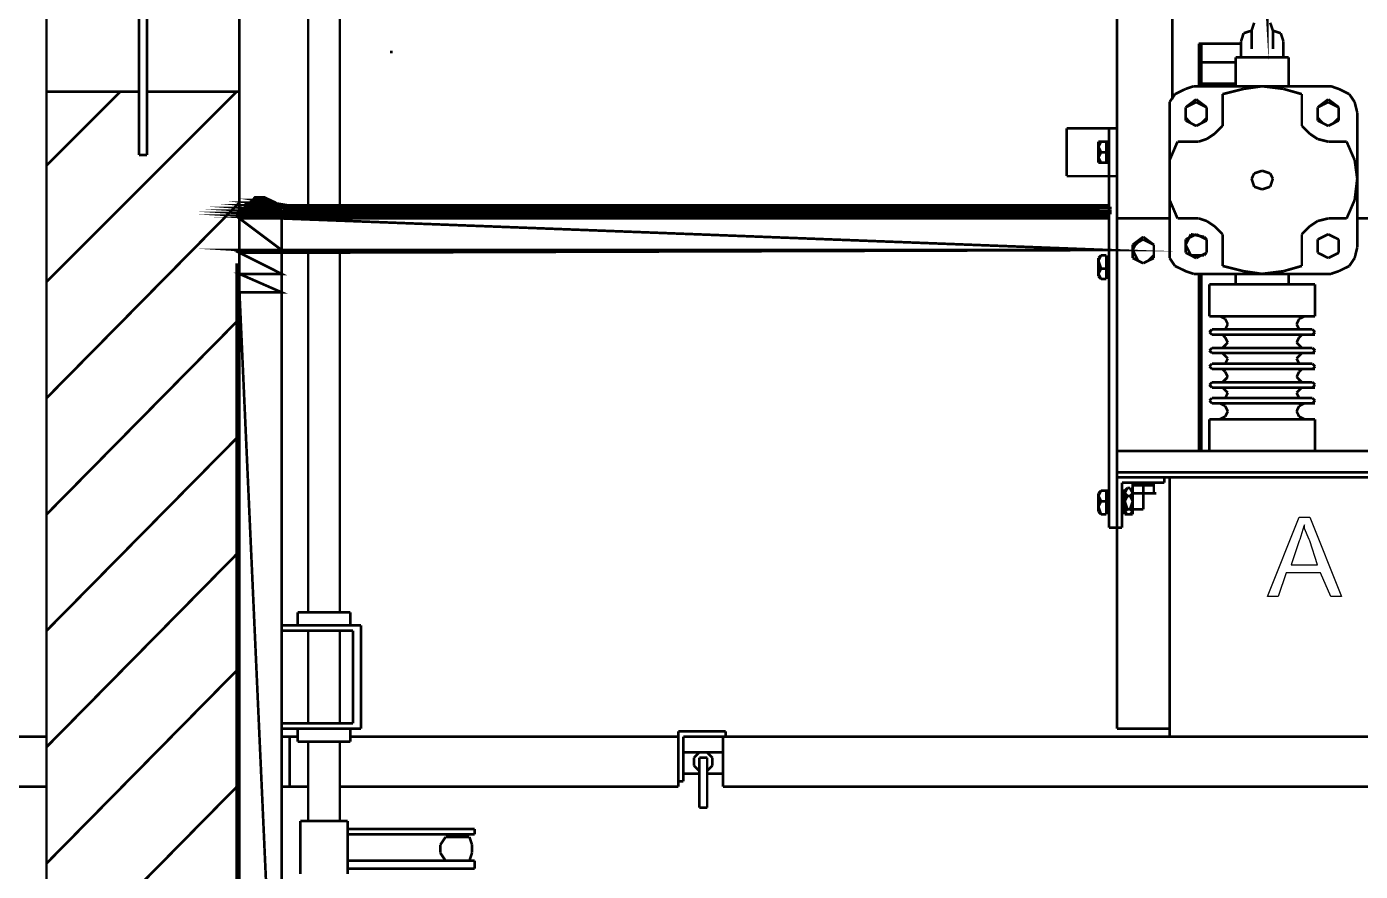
# Model space of a CAD drawing. Extents: x 0 to 210, y 0 to 297.
# Drawn here: x 93.07 to 114.47, y 189.51 to 203.06 of the extents above; entities that cross this region are included whole.
import ezdxf

# ---------------------------------------------------------------- set-up
doc = ezdxf.new("R2010")
doc.units = 0
doc.header["$MEASUREMENT"] = 0
for name, color, linetype in [('C00-00-00-BLACK', 7, 'Continuous'), ('C00-00-FF', 5, 'Continuous'), ('C00-FF-FF', 4, 'Continuous'), ('CC6-C8-CA', 254, 'Continuous'), ('CFF-00-00', 1, 'Continuous')]:
    doc.layers.add(name, color=color, linetype=linetype)

msp = doc.modelspace()

# ---------------------------------------------------------------- linework, layer by layer
at = {"layer": 'C00-00-00-BLACK', "const_width": 0.0423}
for points in [[(94.8739, 236.225), (94.8739, 201.001)], [(95.002, 236.225), (95.002, 201.001)], [(96.4861, 183.747), (96.4861, 207.402)], [(97.5886, 207.486), (97.5886, 200.194)], [(98.0969, 207.571), (98.0969, 200.194)], [(93.3898, 183.747), (93.3898, 207.359)], [(110.567, 196.252), (110.567, 204.221)], [(111.456, 201.891), (111.456, 204.221)], [(112.77, 203.12), (112.729, 202.993)], [(113.07, 202.993), (113.027, 203.12)], [(112.601, 202.952), (112.559, 202.824)], [(112.729, 202.993), (112.601, 202.952)], [(112.729, 202.993), (112.729, 202.697)], [(113.07, 202.993), (113.07, 202.697)], [(113.196, 202.952), (113.07, 202.993)], [(113.239, 202.824), (113.196, 202.952)], [(111.882, 202.782), (111.882, 202.102)], [(112.559, 202.782), (111.882, 202.782)], [(111.924, 202.782), (111.924, 202.102)], [(112.559, 202.824), (112.559, 202.567)], [(113.239, 202.824), (113.239, 202.567)], [(112.474, 202.484), (111.882, 202.484)], [(113.324, 202.567), (112.474, 202.567)], [(112.474, 202.567), (112.474, 202.102)], [(113.324, 202.567), (113.324, 202.102)], [(93.3898, 200.833), (94.5776, 202.017)], [(93.3898, 198.967), (96.4434, 202.017)], [(93.3898, 202.017), (94.8739, 202.017)], [(95.002, 202.017), (96.4861, 202.017)], [(111.671, 202.059), (111.499, 201.975)], [(111.797, 202.102), (111.671, 202.059)], [(114.001, 202.102), (111.797, 202.102)], [(112.474, 202.144), (111.924, 202.144)], [(112.601, 202.059), (112.263, 201.975)], [(112.897, 202.102), (112.601, 202.059)], [(113.239, 202.059), (112.897, 202.102)], [(113.535, 201.975), (113.239, 202.059)], [(114.128, 202.059), (114.001, 202.102)], [(114.297, 201.975), (114.128, 202.059)], [(111.499, 201.975), (111.413, 201.848)], [(111.413, 201.848), (111.413, 201.679)], [(111.839, 201.891), (111.671, 201.763)], [(111.755, 201.805), (111.671, 201.763)], [(111.839, 201.848), (111.755, 201.805)], [(112.008, 201.763), (111.839, 201.891)], [(111.924, 201.805), (111.839, 201.848)], [(112.008, 201.763), (111.924, 201.805)], [(112.263, 201.975), (112.263, 201.636)], [(113.535, 201.975), (113.535, 201.636)], [(113.958, 201.891), (113.789, 201.763)], [(113.874, 201.805), (113.789, 201.763)], [(113.958, 201.848), (113.874, 201.805)], [(114.128, 201.763), (113.958, 201.891)], [(114.044, 201.805), (113.958, 201.848)], [(114.128, 201.763), (114.044, 201.805)], [(114.383, 201.848), (114.297, 201.975)], [(114.424, 201.679), (114.383, 201.848)], [(111.413, 199.517), (111.413, 201.679)], [(111.671, 201.763), (111.671, 201.552)], [(111.671, 201.763), (111.671, 201.679)], [(111.671, 201.679), (111.671, 201.595)], [(111.671, 201.595), (111.755, 201.509)], [(111.924, 201.509), (112.008, 201.595)], [(112.008, 201.552), (112.008, 201.763)], [(112.008, 201.679), (112.008, 201.763)], [(112.008, 201.595), (112.008, 201.679)], [(112.263, 201.466), (112.263, 201.636)], [(113.535, 201.636), (113.535, 201.466)], [(113.789, 201.763), (113.789, 201.679)], [(113.789, 201.763), (113.789, 201.552)], [(113.789, 201.679), (113.789, 201.595)], [(113.789, 201.595), (113.874, 201.509)], [(114.044, 201.509), (114.128, 201.595)], [(114.128, 201.679), (114.128, 201.763)], [(114.128, 201.552), (114.128, 201.763)], [(114.128, 201.595), (114.128, 201.679)], [(114.424, 199.517), (114.424, 201.679)], [(110.567, 201.425), (109.759, 201.425)], [(109.759, 201.425), (109.759, 200.66)], [(110.44, 195.024), (110.44, 201.425)], [(111.671, 201.552), (111.839, 201.466)], [(111.755, 201.509), (111.839, 201.466)], [(111.839, 201.466), (112.008, 201.552)], [(111.839, 201.466), (111.924, 201.509)], [(112.135, 201.34), (112.263, 201.466)], [(113.535, 201.466), (113.662, 201.34)], [(113.789, 201.552), (113.958, 201.466)], [(113.874, 201.509), (113.958, 201.466)], [(113.958, 201.466), (114.128, 201.552)], [(113.958, 201.466), (114.044, 201.509)], [(110.271, 200.874), (110.271, 201.213)], [(110.313, 201.213), (110.271, 201.213)], [(110.313, 201.213), (110.271, 201.129)], [(110.398, 201.213), (110.313, 201.213)], [(110.398, 200.874), (110.398, 201.213)], [(110.398, 201.213), (110.44, 201.213)], [(111.54, 201.213), (111.413, 200.916)], [(111.882, 201.213), (111.54, 201.213)], [(111.882, 201.213), (112.008, 201.255)], [(112.008, 201.255), (112.135, 201.34)], [(113.662, 201.34), (113.789, 201.255)], [(113.789, 201.255), (113.958, 201.213)], [(114.254, 201.213), (113.958, 201.213)], [(114.383, 200.916), (114.254, 201.213)], [(94.8739, 201.001), (95.002, 201.001)], [(110.271, 201.129), (110.313, 201.043)], [(110.313, 201.043), (110.271, 200.959)], [(110.271, 200.959), (110.313, 200.874)], [(110.313, 201.043), (110.398, 201.043)], [(110.313, 200.874), (110.271, 200.874)], [(110.398, 200.874), (110.313, 200.874)], [(110.398, 200.874), (110.44, 200.874)], [(111.413, 200.916), (111.413, 200.618)], [(112.897, 200.747), (112.77, 200.704)], [(113.027, 200.704), (112.897, 200.747)], [(114.424, 200.618), (114.383, 200.916)], [(110.567, 200.66), (109.759, 200.66)], [(111.413, 200.618), (111.413, 200.279)], [(112.77, 200.704), (112.729, 200.618)], [(112.729, 200.618), (112.77, 200.491)], [(113.07, 200.618), (113.027, 200.704)], [(113.027, 200.491), (113.07, 200.618)], [(114.383, 200.279), (114.424, 200.618)], [(97.2083, 200.025), (97.1959, 200.068), (97.0622, 200.237), (96.883, 200.321), (96.8237, 200.321), (96.7384, 200.321), (96.4957, 200.068), (96.4861, 200.025)], [(112.77, 200.491), (112.897, 200.448)], [(112.897, 200.448), (113.027, 200.491)], [(93.3898, 197.101), (96.4861, 200.237)], [(97.0788, 200.194), (110.44, 200.194), (110.44, 199.475), (97.1628, 199.432)], [(111.413, 200.279), (111.54, 199.982)], [(114.254, 199.982), (114.383, 200.279)], [(97.1628, 199.093), (97.1628, 199.982)], [(111.413, 199.982), (110.567, 199.982)], [(111.882, 199.982), (111.54, 199.982)], [(112.008, 199.941), (111.882, 199.982)], [(112.135, 199.856), (112.008, 199.941)], [(113.789, 199.941), (113.662, 199.856)], [(113.958, 199.982), (113.789, 199.941)], [(114.254, 199.982), (113.958, 199.982)], [(115.739, 199.982), (114.424, 199.982)], [(110.99, 199.686), (110.821, 199.559)], [(111.16, 199.559), (110.99, 199.686)], [(111.755, 199.729), (111.671, 199.559)], [(111.839, 199.729), (111.671, 199.645)], [(111.967, 199.686), (111.755, 199.729)], [(112.008, 199.645), (111.839, 199.729)], [(112.008, 199.645), (111.967, 199.686)], [(112.263, 199.729), (112.135, 199.856)], [(112.263, 199.559), (112.263, 199.729)], [(113.662, 199.856), (113.535, 199.729)], [(113.535, 199.729), (113.535, 199.559)], [(113.958, 199.729), (113.789, 199.645)], [(113.874, 199.686), (113.789, 199.645)], [(113.958, 199.729), (113.874, 199.686)], [(114.128, 199.645), (113.958, 199.729)], [(114.044, 199.686), (113.958, 199.729)], [(114.128, 199.645), (114.044, 199.686)], [(110.863, 199.559), (110.821, 199.475)], [(110.821, 199.559), (110.821, 199.347)], [(110.821, 199.475), (110.863, 199.39)], [(110.906, 199.602), (110.863, 199.559)], [(110.99, 199.645), (110.906, 199.602)], [(111.075, 199.602), (110.99, 199.645)], [(111.16, 199.559), (111.075, 199.602)], [(111.16, 199.475), (111.16, 199.559)], [(111.16, 199.347), (111.16, 199.559)], [(111.16, 199.39), (111.16, 199.475)], [(111.413, 199.517), (111.413, 199.347)], [(111.671, 199.645), (111.671, 199.432)], [(111.671, 199.559), (111.755, 199.39)], [(112.008, 199.517), (112.008, 199.645)], [(112.008, 199.432), (112.008, 199.645)], [(112.008, 199.432), (112.008, 199.517)], [(112.263, 199.559), (112.263, 199.22)], [(113.535, 199.559), (113.535, 199.22)], [(113.789, 199.645), (113.789, 199.432)], [(113.789, 199.645), (113.789, 199.517)], [(113.789, 199.517), (113.789, 199.432)], [(114.128, 199.432), (114.128, 199.645)], [(114.128, 199.517), (114.128, 199.645)], [(114.128, 199.432), (114.128, 199.517)], [(114.383, 199.347), (114.424, 199.517)], [(96.4434, 159.417), (96.4434, 199.263)], [(97.5886, 199.432), (97.5886, 193.667)], [(98.0969, 199.432), (98.0969, 193.667)], [(110.271, 199.347), (110.313, 199.39)], [(110.313, 199.39), (110.271, 199.306)], [(110.271, 199.051), (110.271, 199.347)], [(110.271, 199.306), (110.313, 199.179)], [(110.313, 199.39), (110.398, 199.39)], [(110.398, 199.009), (110.398, 199.39)], [(110.398, 199.347), (110.44, 199.347)], [(110.821, 199.347), (110.99, 199.263)], [(110.863, 199.39), (110.906, 199.306)], [(110.906, 199.306), (110.99, 199.263)], [(110.99, 199.263), (111.16, 199.347)], [(110.99, 199.263), (111.075, 199.306)], [(111.075, 199.306), (111.16, 199.39)], [(111.413, 199.347), (111.499, 199.22)], [(111.671, 199.432), (111.839, 199.347)], [(111.755, 199.39), (111.967, 199.39)], [(111.839, 199.347), (112.008, 199.432)], [(111.967, 199.39), (112.008, 199.432)], [(113.789, 199.432), (113.958, 199.347)], [(113.789, 199.432), (113.874, 199.39)], [(113.874, 199.39), (113.958, 199.347)], [(113.958, 199.347), (114.128, 199.432)], [(113.958, 199.347), (114.044, 199.39)], [(114.044, 199.39), (114.128, 199.432)], [(114.297, 199.22), (114.383, 199.347)], [(97.1628, 199.093), (97.1628, 159.417)], [(110.313, 199.179), (110.271, 199.093)], [(110.271, 199.093), (110.313, 199.009)], [(110.271, 199.051), (110.313, 199.009)], [(110.313, 199.179), (110.398, 199.179)], [(110.398, 199.051), (110.44, 199.051)], [(111.499, 199.22), (111.671, 199.136)], [(111.671, 199.136), (111.797, 199.093)], [(114.001, 199.093), (111.797, 199.093)], [(111.882, 199.093), (111.882, 196.252)], [(111.924, 199.093), (111.924, 196.252)], [(112.263, 199.22), (112.601, 199.136)], [(112.474, 199.093), (112.474, 198.924)], [(112.601, 199.136), (112.897, 199.093)], [(112.897, 199.093), (113.239, 199.136)], [(113.239, 199.136), (113.535, 199.22)], [(113.324, 199.093), (113.324, 198.924)], [(114.001, 199.093), (114.128, 199.136)], [(114.128, 199.136), (114.297, 199.22)], [(110.313, 199.009), (110.398, 199.009)], [(113.748, 198.924), (112.051, 198.924)], [(112.051, 198.924), (112.051, 198.414)], [(113.748, 198.924), (113.748, 198.414)], [(113.748, 198.414), (112.051, 198.414)], [(112.305, 198.372), (112.22, 198.414)], [(113.578, 198.414), (113.492, 198.372)], [(93.3898, 195.236), (96.4861, 198.372)], [(112.094, 198.202), (112.051, 198.159)], [(113.705, 198.202), (112.094, 198.202)], [(112.22, 198.202), (112.305, 198.202)], [(112.347, 198.287), (112.305, 198.372)], [(112.305, 198.202), (112.347, 198.287)], [(113.492, 198.372), (113.451, 198.287)], [(113.451, 198.287), (113.492, 198.202)], [(113.492, 198.202), (113.578, 198.202)], [(113.748, 198.159), (113.705, 198.202)], [(112.051, 198.159), (112.094, 198.118)], [(113.705, 198.118), (112.094, 198.118)], [(112.094, 198.118), (112.135, 198.118)], [(112.305, 198.075), (112.263, 198.118)], [(112.347, 197.991), (112.305, 198.075)], [(112.305, 197.948), (112.347, 197.991)], [(113.492, 198.075), (113.451, 197.991)], [(113.451, 197.991), (113.492, 197.948)], [(113.535, 198.118), (113.492, 198.075)], [(113.705, 198.118), (113.748, 198.159)], [(113.705, 198.118), (113.748, 198.118)], [(112.094, 197.906), (112.051, 197.863)], [(112.051, 197.863), (112.094, 197.822)], [(113.705, 197.906), (112.094, 197.906)], [(113.705, 197.822), (112.094, 197.822)], [(112.094, 197.822), (112.135, 197.822)], [(112.263, 197.906), (112.305, 197.948)], [(112.305, 197.779), (112.263, 197.822)], [(112.347, 197.736), (112.305, 197.779)], [(112.305, 197.652), (112.347, 197.736)], [(113.492, 197.779), (113.451, 197.736)], [(113.451, 197.736), (113.492, 197.652)], [(113.492, 197.948), (113.535, 197.906)], [(113.535, 197.822), (113.492, 197.779)], [(113.748, 197.863), (113.705, 197.906)], [(113.705, 197.822), (113.748, 197.863)], [(113.705, 197.822), (113.748, 197.822)], [(112.094, 197.652), (112.051, 197.609)], [(112.051, 197.609), (112.094, 197.566)], [(113.705, 197.652), (112.094, 197.652)], [(113.705, 197.566), (112.094, 197.566)], [(112.094, 197.566), (112.135, 197.566)], [(112.263, 197.652), (112.305, 197.652)], [(112.305, 197.525), (112.263, 197.566)], [(112.347, 197.44), (112.305, 197.525)], [(113.492, 197.525), (113.451, 197.44)], [(113.492, 197.652), (113.535, 197.652)], [(113.535, 197.566), (113.492, 197.525)], [(113.748, 197.609), (113.705, 197.652)], [(113.705, 197.566), (113.748, 197.609)], [(113.705, 197.566), (113.748, 197.566)], [(112.094, 197.356), (112.051, 197.313)], [(112.051, 197.313), (112.094, 197.27)], [(113.705, 197.356), (112.094, 197.356)], [(112.263, 197.356), (112.305, 197.397)], [(112.305, 197.397), (112.347, 197.44)], [(113.451, 197.44), (113.492, 197.397)], [(113.492, 197.397), (113.535, 197.356)], [(113.748, 197.313), (113.705, 197.356)], [(113.705, 197.27), (113.748, 197.313)], [(112.094, 197.101), (112.051, 197.06)], [(113.705, 197.27), (112.094, 197.27)], [(112.094, 197.27), (112.135, 197.27)], [(113.705, 197.101), (112.094, 197.101)], [(112.305, 197.229), (112.263, 197.27)], [(112.263, 197.101), (112.305, 197.101)], [(112.347, 197.186), (112.305, 197.229)], [(112.305, 197.101), (112.347, 197.186)], [(113.492, 197.229), (113.451, 197.186)], [(113.451, 197.186), (113.492, 197.101)], [(113.535, 197.27), (113.492, 197.229)], [(113.492, 197.101), (113.535, 197.101)], [(113.705, 197.27), (113.748, 197.27)], [(113.748, 197.06), (113.705, 197.101)], [(112.051, 197.06), (112.094, 197.017)], [(113.705, 197.017), (112.094, 197.017)], [(112.094, 197.017), (112.135, 197.017)], [(112.305, 196.974), (112.22, 197.017)], [(112.347, 196.89), (112.305, 196.974)], [(112.305, 196.804), (112.347, 196.89)], [(113.492, 196.974), (113.451, 196.89)], [(113.451, 196.89), (113.492, 196.804)], [(113.578, 197.017), (113.492, 196.974)], [(113.705, 197.017), (113.748, 197.06)], [(113.705, 197.017), (113.748, 197.017)], [(113.748, 196.763), (112.051, 196.763)], [(112.051, 196.763), (112.051, 196.252)], [(112.22, 196.763), (112.305, 196.804)], [(113.492, 196.804), (113.578, 196.763)], [(113.748, 196.763), (113.748, 196.252)], [(93.3898, 193.371), (96.4861, 196.505)], [(123.968, 196.252), (110.567, 196.252)], [(110.567, 196.252), (110.567, 191.802)], [(123.968, 195.913), (110.567, 195.913)], [(123.968, 195.829), (110.567, 195.829)], [(111.329, 195.829), (111.329, 195.743)], [(111.413, 195.829), (111.413, 191.674)], [(110.313, 195.617), (110.271, 195.575)], [(110.313, 195.617), (110.271, 195.533)], [(110.398, 195.617), (110.313, 195.617)], [(110.398, 195.617), (110.398, 195.236)], [(110.398, 195.617), (110.44, 195.617)], [(110.651, 195.024), (110.651, 195.743)], [(111.329, 195.743), (110.651, 195.743)], [(110.694, 195.617), (110.651, 195.617)], [(110.736, 195.659), (110.694, 195.617)], [(110.736, 195.659), (110.694, 195.575)], [(110.694, 195.236), (110.694, 195.617)], [(110.778, 195.659), (110.736, 195.659)], [(110.821, 195.575), (110.778, 195.659)], [(110.778, 195.659), (110.821, 195.617)], [(110.821, 195.702), (110.821, 195.743)], [(111.16, 195.702), (110.821, 195.702)], [(110.821, 195.702), (110.821, 195.575)], [(110.821, 195.236), (110.821, 195.617)], [(110.99, 195.575), (110.99, 195.702)], [(111.16, 195.702), (111.16, 195.743)], [(111.16, 195.702), (111.16, 195.575)], [(110.271, 195.279), (110.271, 195.575)], [(110.271, 195.533), (110.313, 195.447)], [(110.313, 195.447), (110.271, 195.363)], [(110.313, 195.447), (110.398, 195.447)], [(110.694, 195.575), (110.736, 195.533)], [(110.736, 195.533), (110.694, 195.447)], [(110.694, 195.447), (110.736, 195.32)], [(110.736, 195.533), (110.778, 195.533)], [(110.778, 195.533), (110.821, 195.575)], [(110.821, 195.447), (110.778, 195.533)], [(110.778, 195.32), (110.821, 195.447)], [(111.16, 195.575), (110.821, 195.575)], [(110.821, 195.575), (110.863, 195.575)], [(110.821, 195.575), (110.906, 195.575)], [(110.821, 195.575), (110.99, 195.575)], [(110.906, 195.575), (110.99, 195.575)], [(110.99, 195.575), (111.075, 195.575)], [(110.99, 195.575), (110.99, 195.32)], [(111.075, 195.575), (111.16, 195.575)], [(111.16, 195.575), (111.202, 195.575)], [(110.271, 195.363), (110.313, 195.236)], [(110.313, 195.236), (110.271, 195.279)], [(110.398, 195.236), (110.313, 195.236)], [(110.398, 195.279), (110.44, 195.279)], [(110.694, 195.279), (110.651, 195.279)], [(110.736, 195.32), (110.694, 195.279)], [(110.694, 195.279), (110.736, 195.236)], [(110.736, 195.236), (110.694, 195.236)], [(110.778, 195.32), (110.736, 195.32)], [(110.778, 195.236), (110.736, 195.236)], [(110.821, 195.279), (110.778, 195.32)], [(110.778, 195.236), (110.821, 195.279)], [(110.821, 195.236), (110.778, 195.236)], [(110.99, 195.32), (110.821, 195.32)], [(110.651, 195.024), (110.44, 195.024)], [(93.3898, 191.506), (96.4861, 194.644)], [(97.1628, 193.456), (98.4359, 193.456)], [(97.4189, 193.456), (97.4189, 193.667)], [(98.2666, 193.667), (97.4189, 193.667)], [(98.2666, 193.456), (98.2666, 193.667)], [(98.4359, 191.802), (98.4359, 193.456)], [(97.1628, 193.371), (98.3093, 193.371)], [(97.5886, 193.371), (97.5886, 191.886)], [(98.0969, 193.371), (98.0969, 191.886)], [(98.3093, 191.886), (98.3093, 193.371)], [(93.3898, 189.64), (96.4861, 192.778)], [(97.1628, 191.886), (98.3093, 191.886)], [(97.1628, 191.802), (98.4359, 191.802)], [(97.4189, 191.59), (97.4189, 191.802)], [(98.2666, 191.59), (98.2666, 191.802)], [(103.527, 191.759), (103.527, 190.871)], [(103.527, 191.759), (104.289, 191.759)], [(104.289, 191.759), (104.289, 191.674)], [(110.567, 191.802), (111.413, 191.802)], [(58.1021, 191.674), (93.3898, 191.674)], [(97.1628, 191.674), (97.4189, 191.674)], [(98.2666, 191.59), (97.4189, 191.59)], [(97.5886, 191.59), (97.5886, 190.318)], [(98.0969, 191.59), (98.0969, 190.318)], [(98.2666, 191.674), (103.527, 191.674)], [(103.61, 191.674), (136.988, 191.674)], [(103.61, 190.955), (103.61, 191.674)], [(104.246, 191.674), (104.246, 190.871)], [(103.61, 191.42), (104.246, 191.42)], [(103.866, 191.42), (103.78, 191.336)], [(103.78, 191.336), (103.78, 191.21)], [(103.992, 191.42), (103.866, 191.42)], [(103.907, 191.336), (103.866, 191.336)], [(103.866, 191.336), (103.866, 191.251)], [(103.992, 191.336), (103.907, 191.336)], [(104.076, 191.336), (103.992, 191.42)], [(103.992, 191.251), (103.992, 191.336)], [(104.076, 191.21), (104.076, 191.336)], [(103.78, 191.21), (103.866, 191.124)], [(103.866, 191.251), (103.866, 190.532)], [(103.992, 191.251), (103.992, 190.532)], [(103.992, 191.124), (104.076, 191.21)], [(93.3898, 187.774), (96.4861, 190.913)], [(103.527, 190.955), (103.61, 190.955)], [(103.61, 191.081), (103.866, 191.081)], [(103.992, 191.081), (104.246, 191.081)], [(58.1021, 190.871), (93.3898, 190.871)], [(97.1628, 190.871), (97.5886, 190.871)], [(98.0969, 190.871), (103.527, 190.871)], [(104.246, 190.871), (136.988, 190.871)], [(103.992, 190.532), (103.866, 190.532)], [(97.4619, 190.318), (97.4619, 189.471)], [(97.4619, 190.318), (98.2239, 190.318)], [(98.2239, 190.318), (98.2239, 189.471)], [(98.2239, 190.19), (100.261, 190.19)], [(98.2239, 190.106), (100.261, 190.106)], [(99.7934, 190.063), (99.7081, 189.936)], [(99.7934, 190.063), (100.177, 190.063)], [(100.219, 189.936), (100.177, 190.063)], [(100.261, 190.19), (100.261, 190.106)], [(99.7081, 189.936), (99.7081, 189.81)], [(100.219, 189.81), (100.219, 189.936)], [(98.2239, 189.683), (100.261, 189.683)], [(99.7081, 189.81), (99.7934, 189.683)], [(99.7934, 189.683), (100.177, 189.683)], [(100.177, 189.683), (100.219, 189.81)], [(100.261, 189.683), (100.261, 189.556)], [(98.2239, 189.556), (100.261, 189.556)]]:
    msp.add_lwpolyline(points, dxfattribs=at)
msp.add_lwpolyline([(97.1628, 199.093), (97.1628, 198.797), (96.4434, 198.797), (96.4434, 199.093), (97.1628, 199.093)], close=True, dxfattribs=at)
at = {"layer": 'C00-00-00-BLACK'}
for points in [[(112.983, 193.922), (113.492, 195.194), (113.662, 195.194), (114.171, 193.922), (114.001, 193.922), (113.832, 194.302), (113.282, 194.302), (113.155, 193.922), (112.983, 193.922)], [(113.366, 194.429), (113.789, 194.429), (113.662, 194.813), (113.651, 194.835), (113.578, 195.009), (113.578, 195.067), (113.567, 195.046), (113.502, 194.835), (113.492, 194.813), (113.366, 194.429)]]:
    msp.add_lwpolyline(points, close=True, dxfattribs=at)
at = {"layer": 'C00-00-FF', "const_width": 0.0423}
msp.add_lwpolyline([(98.9044, 202.653), (98.946, 202.653)], dxfattribs=at)
at = {"layer": 'C00-FF-FF', "const_width": 0.0423}
msp.add_lwpolyline([(97.2922, 190.871), (97.2922, 191.674)], dxfattribs=at)
at = {"layer": 'CC6-C8-CA', "const_width": 0.0423}
for points in [[(97.1201, 200.109), (96.5274, 200.109), (97.1628, 200.068), (97.1201, 200.109)], [(97.1201, 200.152), (96.5274, 200.152), (97.1201, 200.109), (97.1201, 200.152)], [(97.0361, 200.194), (96.6128, 200.194), (97.0788, 200.152), (97.0361, 200.194)], [(96.9931, 200.237), (96.6555, 200.237), (97.0361, 200.194), (96.9931, 200.237)], [(96.5274, 200.109), (97.1628, 200.068), (96.4861, 200.068), (96.5274, 200.109)], [(96.9091, 200.279), (96.7398, 200.279), (96.9931, 200.237), (96.9091, 200.279)], [(96.5274, 200.152), (97.1201, 200.109), (96.5274, 200.109), (96.5274, 200.152)], [(96.5701, 200.152), (97.1201, 200.152), (96.5274, 200.152), (96.5701, 200.152)], [(96.5274, 200.109), (97.1201, 200.109), (97.1628, 200.109), (96.5274, 200.109)], [(97.1201, 200.109), (97.1628, 200.109), (96.5274, 200.109), (97.1201, 200.109)], [(96.5274, 200.109), (97.1201, 200.109), (97.1628, 200.109), (96.5274, 200.109)], [(97.1201, 200.109), (97.1628, 200.109), (96.5274, 200.109), (97.1201, 200.109)], [(96.5274, 200.109), (97.1201, 200.109), (97.1628, 200.109), (96.5274, 200.109)], [(97.1201, 200.109), (97.1628, 200.109), (96.5274, 200.109), (97.1201, 200.109)], [(96.6128, 200.194), (97.0788, 200.152), (96.5701, 200.152), (96.6128, 200.194)], [(96.5701, 200.152), (97.0788, 200.152), (97.1201, 200.152), (96.5701, 200.152)], [(97.0788, 200.152), (97.1201, 200.152), (96.5701, 200.152), (97.0788, 200.152)], [(96.5701, 200.152), (97.0788, 200.152), (97.1201, 200.152), (96.5701, 200.152)], [(97.0788, 200.152), (97.1201, 200.152), (96.5701, 200.152), (97.0788, 200.152)], [(97.0788, 200.152), (96.5701, 200.152), (97.1201, 200.152), (97.0788, 200.152)], [(96.6555, 200.237), (97.0361, 200.194), (96.6128, 200.194), (96.6555, 200.237)], [(96.7398, 200.279), (96.9931, 200.237), (96.6555, 200.237), (96.7398, 200.279)], [(96.7825, 200.279), (96.9091, 200.279), (96.7398, 200.279), (96.7825, 200.279)], [(96.8664, 200.279), (96.7825, 200.279), (96.9091, 200.279), (96.8664, 200.279)], [(110.44, 200.194), (97.0788, 200.194), (97.1201, 200.194), (110.44, 200.194)], [(110.44, 200.194), (97.0788, 200.194), (110.44, 200.152), (110.44, 200.194)], [(97.0788, 200.194), (110.44, 200.152), (97.0788, 200.152), (97.0788, 200.194)], [(97.0788, 200.152), (110.44, 200.152), (110.482, 200.152), (97.0788, 200.152)], [(110.44, 200.152), (110.482, 200.152), (97.0788, 200.152), (110.44, 200.152)], [(97.0788, 200.152), (110.44, 200.152), (110.482, 200.152), (97.0788, 200.152)], [(110.44, 200.152), (110.482, 200.152), (97.0788, 200.152), (110.44, 200.152)], [(110.44, 200.152), (97.0788, 200.152), (110.44, 200.152)], [(97.0788, 200.152), (110.44, 200.152), (97.1201, 200.152), (97.0788, 200.152)], [(97.1201, 200.109), (110.44, 200.068), (97.1628, 200.068), (97.1201, 200.109)], [(110.44, 200.152), (97.1201, 200.152), (110.44, 200.109), (110.44, 200.152)], [(97.1201, 200.152), (110.44, 200.109), (97.1201, 200.109), (97.1201, 200.152)], [(97.1201, 200.109), (110.44, 200.109), (110.482, 200.109), (97.1201, 200.109)], [(110.44, 200.109), (110.482, 200.109), (97.1201, 200.109), (110.44, 200.109)], [(97.1201, 200.109), (110.44, 200.109), (110.482, 200.109), (97.1201, 200.109)], [(110.44, 200.109), (110.482, 200.109), (97.1201, 200.109), (110.44, 200.109)], [(97.1201, 200.109), (110.44, 200.109), (110.482, 200.109), (97.1201, 200.109)], [(110.44, 200.109), (110.482, 200.109), (97.1201, 200.109), (110.44, 200.109)], [(110.44, 200.109), (97.1201, 200.109), (110.44, 200.068), (110.44, 200.109)], [(97.1628, 200.068), (96.4861, 200.068), (97.1628, 200.025), (97.1628, 200.068)], [(97.1628, 200.025), (96.4861, 200.025), (97.1628, 199.982), (97.1628, 200.025)], [(97.1628, 199.982), (110.44, 199.982), (110.44, 199.475), (97.1628, 199.982)], [(97.1628, 199.982), (96.4861, 199.982), (97.1628, 199.475), (97.1628, 199.982)], [(96.4861, 200.068), (97.1628, 200.025), (96.4861, 200.025), (96.4861, 200.068)], [(96.4861, 200.068), (97.1628, 200.068), (97.2083, 200.068), (96.4861, 200.068)], [(97.1628, 200.068), (97.2083, 200.068), (96.4861, 200.068), (97.1628, 200.068)], [(96.4861, 200.068), (97.1628, 200.068), (97.2083, 200.068), (96.4861, 200.068)], [(97.1628, 200.068), (97.2083, 200.068), (96.4861, 200.068), (97.1628, 200.068)], [(96.4861, 200.025), (97.1628, 199.982), (96.4861, 199.982), (96.4861, 200.025)], [(96.4861, 199.982), (97.1628, 199.475), (96.4861, 199.475), (96.4861, 199.982)], [(97.1628, 200.068), (110.44, 200.068), (110.482, 200.068), (97.1628, 200.068)], [(110.44, 200.068), (110.482, 200.068), (97.1628, 200.068), (110.44, 200.068)], [(97.1628, 200.068), (110.44, 200.068), (110.482, 200.068), (97.1628, 200.068)], [(110.44, 200.068), (110.482, 200.068), (97.1628, 200.068), (110.44, 200.068)], [(110.44, 200.068), (97.1628, 200.068), (110.44, 200.025), (110.44, 200.068)], [(97.1628, 200.068), (110.44, 200.025), (97.1628, 200.025), (97.1628, 200.068)], [(110.44, 200.025), (97.1628, 200.025), (110.44, 199.982), (110.44, 200.025)], [(97.1628, 200.025), (110.44, 199.982), (97.1628, 199.982), (97.1628, 200.025)], [(97.1628, 199.982), (97.1628, 199.475), (110.44, 199.475), (97.1628, 199.982)], [(96.4861, 198.797), (97.1628, 183.79), (96.4861, 183.79), (96.4861, 198.797)], [(97.1628, 199.475), (96.4861, 199.475), (97.1628, 199.432), (97.1628, 199.475)], [(96.4861, 199.475), (97.1628, 199.432), (96.4861, 199.432), (96.4861, 199.475)], [(97.1628, 199.475), (110.44, 199.475), (97.1628, 199.432), (97.1628, 199.475)], [(97.1628, 199.432), (96.4861, 199.432), (97.1628, 199.093), (97.1628, 199.432)], [(96.4861, 199.432), (97.1628, 199.093), (96.4861, 199.093), (96.4861, 199.432)], [(97.1628, 199.093), (96.4861, 199.093), (97.1628, 198.797), (97.1628, 199.093)], [(96.4861, 199.093), (97.1628, 198.797), (96.4861, 198.797), (96.4861, 199.093)], [(97.1628, 198.797), (96.4861, 198.797), (97.1628, 183.79), (97.1628, 198.797)]]:
    msp.add_lwpolyline(points, close=True, dxfattribs=at)
at = {"layer": 'CC6-C8-CA'}
for points in [[(96.5701, 200.152), (97.1201, 200.152), (96.5274, 200.152), (96.5701, 200.152)], [(97.1201, 200.152), (96.5274, 200.152), (97.1201, 200.109), (97.1201, 200.152)], [(96.5274, 200.152), (97.1201, 200.109), (96.5274, 200.109), (96.5274, 200.152)], [(96.6128, 200.194), (97.0788, 200.152), (96.5701, 200.152), (96.6128, 200.194)], [(96.5701, 200.152), (97.0788, 200.152), (97.1201, 200.152), (96.5701, 200.152)], [(97.0788, 200.152), (97.1201, 200.152), (96.5701, 200.152), (97.0788, 200.152)], [(96.5701, 200.152), (97.0788, 200.152), (97.1201, 200.152), (96.5701, 200.152)], [(97.0788, 200.152), (97.1201, 200.152), (96.5701, 200.152), (97.0788, 200.152)], [(97.0788, 200.152), (96.5701, 200.152), (97.1201, 200.152), (97.0788, 200.152)], [(96.6555, 200.237), (97.0361, 200.194), (96.6128, 200.194), (96.6555, 200.237)], [(97.0361, 200.194), (96.6128, 200.194), (97.0788, 200.152), (97.0361, 200.194)], [(96.7398, 200.279), (96.9931, 200.237), (96.6555, 200.237), (96.7398, 200.279)], [(96.9931, 200.237), (96.6555, 200.237), (97.0361, 200.194), (96.9931, 200.237)], [(96.7825, 200.279), (96.9091, 200.279), (96.7398, 200.279), (96.7825, 200.279)], [(96.9091, 200.279), (96.7398, 200.279), (96.9931, 200.237), (96.9091, 200.279)], [(96.8664, 200.279), (96.7825, 200.279), (96.9091, 200.279), (96.8664, 200.279)], [(110.44, 200.194), (97.0788, 200.194), (97.1201, 200.194), (110.44, 200.194)], [(110.44, 200.194), (97.0788, 200.194), (110.44, 200.152), (110.44, 200.194)], [(97.0788, 200.194), (110.44, 200.152), (97.0788, 200.152), (97.0788, 200.194)], [(97.0788, 200.152), (110.44, 200.152), (110.482, 200.152), (97.0788, 200.152)], [(110.44, 200.152), (110.482, 200.152), (97.0788, 200.152), (110.44, 200.152)], [(97.0788, 200.152), (110.44, 200.152), (110.482, 200.152), (97.0788, 200.152)], [(110.44, 200.152), (110.482, 200.152), (97.0788, 200.152), (110.44, 200.152)], [(110.44, 200.152), (97.0788, 200.152), (110.44, 200.152)], [(97.0788, 200.152), (110.44, 200.152), (97.1201, 200.152), (97.0788, 200.152)], [(110.44, 200.152), (97.1201, 200.152), (110.44, 200.109), (110.44, 200.152)], [(97.1201, 200.152), (110.44, 200.109), (97.1201, 200.109), (97.1201, 200.152)], [(96.5274, 200.109), (97.1628, 200.068), (96.4861, 200.068), (96.5274, 200.109)], [(96.4861, 200.068), (97.1628, 200.068), (97.2083, 200.068), (96.4861, 200.068)], [(97.1628, 200.068), (97.2083, 200.068), (96.4861, 200.068), (97.1628, 200.068)], [(96.4861, 200.068), (97.1628, 200.068), (97.2083, 200.068), (96.4861, 200.068)], [(97.1628, 200.068), (97.2083, 200.068), (96.4861, 200.068), (97.1628, 200.068)], [(97.1628, 200.068), (96.4861, 200.068), (97.1628, 200.025), (97.1628, 200.068)], [(96.4861, 200.068), (97.1628, 200.025), (96.4861, 200.025), (96.4861, 200.068)], [(97.1628, 200.025), (96.4861, 200.025), (97.1628, 199.982), (97.1628, 200.025)], [(96.4861, 200.025), (97.1628, 199.982), (96.4861, 199.982), (96.4861, 200.025)], [(97.1628, 199.982), (96.4861, 199.982), (97.1628, 199.475), (97.1628, 199.982)], [(96.4861, 199.982), (97.1628, 199.475), (96.4861, 199.475), (96.4861, 199.982)], [(96.5274, 200.109), (97.1201, 200.109), (97.1628, 200.109), (96.5274, 200.109)], [(97.1201, 200.109), (97.1628, 200.109), (96.5274, 200.109), (97.1201, 200.109)], [(96.5274, 200.109), (97.1201, 200.109), (97.1628, 200.109), (96.5274, 200.109)], [(97.1201, 200.109), (97.1628, 200.109), (96.5274, 200.109), (97.1201, 200.109)], [(96.5274, 200.109), (97.1201, 200.109), (97.1628, 200.109), (96.5274, 200.109)], [(97.1201, 200.109), (97.1628, 200.109), (96.5274, 200.109), (97.1201, 200.109)], [(97.1201, 200.109), (96.5274, 200.109), (97.1628, 200.068), (97.1201, 200.109)], [(97.1201, 200.109), (110.44, 200.109), (110.482, 200.109), (97.1201, 200.109)], [(110.44, 200.109), (110.482, 200.109), (97.1201, 200.109), (110.44, 200.109)], [(97.1201, 200.109), (110.44, 200.109), (110.482, 200.109), (97.1201, 200.109)], [(110.44, 200.109), (110.482, 200.109), (97.1201, 200.109), (110.44, 200.109)], [(97.1201, 200.109), (110.44, 200.109), (110.482, 200.109), (97.1201, 200.109)], [(110.44, 200.109), (110.482, 200.109), (97.1201, 200.109), (110.44, 200.109)], [(110.44, 200.109), (97.1201, 200.109), (110.44, 200.068), (110.44, 200.109)], [(97.1201, 200.109), (110.44, 200.068), (97.1628, 200.068), (97.1201, 200.109)], [(97.1628, 200.068), (110.44, 200.068), (110.482, 200.068), (97.1628, 200.068)], [(110.44, 200.068), (110.482, 200.068), (97.1628, 200.068), (110.44, 200.068)], [(97.1628, 200.068), (110.44, 200.068), (110.482, 200.068), (97.1628, 200.068)], [(110.44, 200.068), (110.482, 200.068), (97.1628, 200.068), (110.44, 200.068)], [(110.44, 200.068), (97.1628, 200.068), (110.44, 200.025), (110.44, 200.068)], [(97.1628, 200.068), (110.44, 200.025), (97.1628, 200.025), (97.1628, 200.068)], [(110.44, 200.025), (97.1628, 200.025), (110.44, 199.982), (110.44, 200.025)], [(97.1628, 200.025), (110.44, 199.982), (97.1628, 199.982), (97.1628, 200.025)], [(97.1628, 199.982), (97.1628, 199.475), (110.44, 199.475), (97.1628, 199.982)], [(97.1628, 199.982), (110.44, 199.982), (110.44, 199.475), (97.1628, 199.982)], [(97.1628, 199.475), (96.4861, 199.475), (97.1628, 199.432), (97.1628, 199.475)], [(96.4861, 199.475), (97.1628, 199.432), (96.4861, 199.432), (96.4861, 199.475)], [(97.1628, 199.475), (110.44, 199.475), (97.1628, 199.432), (97.1628, 199.475)], [(97.1628, 199.432), (96.4861, 199.432), (97.1628, 199.093), (97.1628, 199.432)], [(96.4861, 199.432), (97.1628, 199.093), (96.4861, 199.093), (96.4861, 199.432)], [(97.1628, 199.093), (96.4861, 199.093), (97.1628, 198.797), (97.1628, 199.093)], [(96.4861, 199.093), (97.1628, 198.797), (96.4861, 198.797), (96.4861, 199.093)], [(97.1628, 198.797), (96.4861, 198.797), (97.1628, 183.79), (97.1628, 198.797)], [(96.4861, 198.797), (97.1628, 183.79), (96.4861, 183.79), (96.4861, 198.797)]]:
    msp.add_lwpolyline(points, close=True, dxfattribs=at)
at = {"layer": 'CFF-00-00', "const_width": 0.0423}
msp.add_lwpolyline([(112.983, 206.679), (112.77, 206.679), (112.983, 203.163), (112.983, 206.679)], close=True, dxfattribs=at)

doc.saveas('drawing.dxf')
